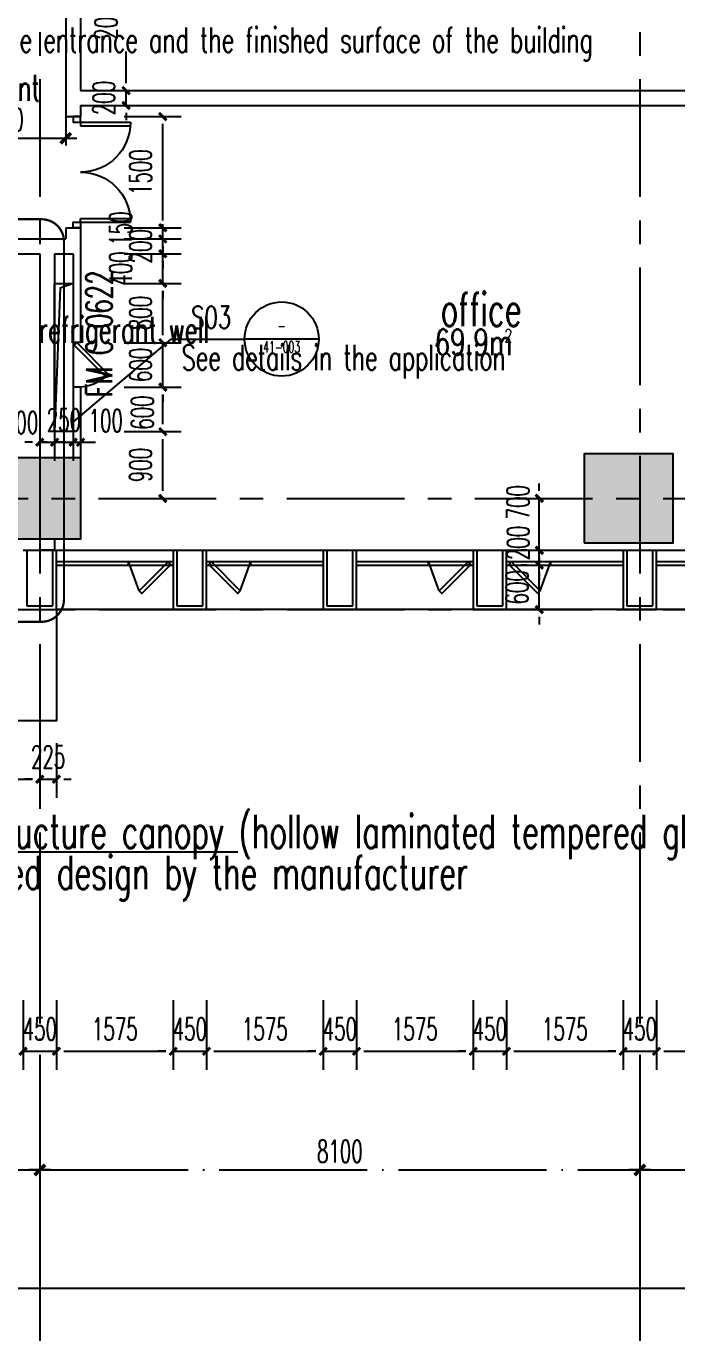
# Model space of a CAD drawing. Extents: x 824790 to 994147, y 4290613 to 4374713.
# Drawn here: x 940525 to 949310, y 4308939 to 4326565 of the extents above; entities that cross this region are included whole.
import ezdxf
from ezdxf.enums import TextEntityAlignment as Align

# ---------------------------------------------------------------- set-up
doc = ezdxf.new("R2010")
doc.units = 0
doc.header["$LTSCALE"] = 1000
doc.header["$MEASUREMENT"] = 0
for name, pattern in [('ACAD_ISO08W100', [36, 24, -3, 6, -3]), ('CENTER', [50.8, 31.75, -6.35, 6.35, -6.35]), ('DOTE', [2.42, 2, -0.2, 0.02, -0.2]), ('HIDDEN', [0.375, 0.25, -0.125])]:
    doc.linetypes.add(name, pattern=pattern)
doc.layers.get('0').update_dxf_attribs({"color": 255, "linetype": 'CONTINUOUS'})
for name, color, linetype in [('A-AREA-TEXT', 6, 'CONTINUOUS'), ('A-AXIS', 3, 'CONTINUOUS'), ('A-DIM', 201, 'CONTINUOUS'), ('A-DOTE', 8, 'ACAD_ISO08W100'), ('A-FACADE', 5, 'CONTINUOUS'), ('A-FIN-GRAN', 34, 'CONTINUOUS'), ('A-NOTE', 150, 'CONTINUOUS'), ('A-TEXT', 7, 'CONTINUOUS'), ('A-TEXT-CN', 31, 'CONTINUOUS'), ('A-WALL', 2, 'CONTINUOUS'), ('A-WINDOW', 4, 'CONTINUOUS'), ('A-WINDOW-TEXT', 93, 'CONTINUOUS'), ('A_DIM_EX1', 171, 'CONTINUOUS'), ('DOTE', 17, 'DOTE'), ('HATCH-F252', 252, 'CONTINUOUS'), ('S-COLUMN', 1, 'CONTINUOUS'), ('WINDOW', 4, 'CONTINUOUS'), ('柱子', 9, 'CONTINUOUS'), ('管井', 6, 'CONTINUOUS')]:
    doc.layers.add(name, color=color, linetype=linetype)
doc.layers.add('A-PUB_TEXT', color=7, linetype='CONTINUOUS', lineweight=5)
doc.styles.add('_HZTXT', font='tjromans.shx', dxfattribs={"width": 0.7, "bigfont": 'tjhztxt.shx'})
doc.styles.add('_TCH_DIM', font='SIMPLEX', dxfattribs={"bigfont": 'GBCBIG'})
doc.styles.add('_TCH_LABEL', font='COMPLEX.shx', dxfattribs={"width": 0.6, "bigfont": 'GBCBIG.shx'})
doc.styles.add('DIM_FONT', font='SIMPLEX.shx', dxfattribs={"width": 0.6, "bigfont": 'GBCBIG.shx'})
doc.styles.add('TONGJI-FONT', font='simplex.shx')
doc.dimstyles.new('DIM100', dxfattribs={"dimscale": 100, "dimtxt": 3, "dimasz": 0.01, "dimexe": 1, "dimexo": 1, "dimgap": 1, "dimtad": 1, "dimdec": 0, "dimtxsty": 'DIM_FONT', "dimblk1": 'h-_DIMX', "dimblk2": 'h-_DIMX', "dimsah": 1, "dimcen": 0.01, "dimclrd": 256, "dimclre": 256, "dimclrt": 7, "dimadec": 3, "dimazin": 3, "dimtfac": 1, "dimtdec": 0, "dimtix": 1, "dimtmove": 2, "dimatfit": 3, "dimldrblk": 'h-_DIMX', "dimtzin": 5, "dimarcsym": 0})
doc.dimstyles.new('DIMN', dxfattribs={"dimtxt": 300, "dimasz": 100, "dimexe": 250, "dimexo": 300, "dimgap": 150, "dimtad": 1, "dimdec": 0, "dimtxsty": 'DIM_FONT', "dimblk": 'h-_ArchTick', "dimcen": 2.5, "dimclrt": 7, "dimazin": 2, "dimtfac": 1, "dimtdec": 0, "dimtix": 1, "dimtmove": 2, "dimatfit": 3, "dimarcsym": 0})

# ---------------------------------------------------------------- blocks, each defined once
blk = doc.blocks.new('h-_DIMX')
blk.add_line((-150, 0), (150, 0))
at = {"const_width": 50}
blk.add_lwpolyline([(-70, -70), (70, 70)], dxfattribs=at)
blk = doc.blocks.new('*D74')
at = {"layer": 'A-AXIS', "lineweight": -2, "transparency": 16777216}
for p, q in [((-2600529, -1783515), (-2600529, -1788988)), ((-2487529, -1783515), (-2487529, -1788988)), ((-2487530, -1788888), (-2600528, -1788888))]:
    blk.add_line(p, q, dxfattribs=at)
at = {"layer": 'A-AXIS', "lineweight": -2, "transparency": 16777216, "rotation": 180}
blk.add_blockref('h-_DIMX', (-2600529, -1788888), dxfattribs=at)
at = {"layer": 'A-AXIS', "lineweight": -2, "transparency": 16777216}
blk.add_blockref('h-_DIMX', (-2487529, -1788888), dxfattribs=at)
at = {"layer": 'A-AXIS', "color": 7, "transparency": 16777216, "insert": (-2544029, -1788638), "char_height": 300, "attachment_point": 5, "style": 'DIM_FONT'}
blk.add_mtext('\\A1;113000', dxfattribs=at)
blk = doc.blocks.new('h-轴号横')
at = {"layer": 'DOTE', "linetype": 'ACAD_ISO08W100'}
for p, q in [((-2499761, -1921498), (-2499761, -1925260)), ((-2491661, -1921498), (-2491661, -1925261))]:
    blk.add_line(p, q, dxfattribs=at)
blk = doc.blocks.new('h-ewryer')
at = {"layer": 'A-WINDOW', "ltscale": 0.5}
blk.add_line((366378, 243878), (366234, 243482), dxfattribs=at)
at = {"layer": 'A-WINDOW'}
for p, q in [((366234, 243532), (366234, 243482)), ((366784, 243532), (366784, 243482))]:
    blk.add_line(p, q, dxfattribs=at)
at = {"layer": 'A-WINDOW', "ltscale": 0.5}
blk.add_lwpolyline([(366378, 243878), (366413, 243914), (366802, 243525), (366767, 243489)], close=True, dxfattribs=at)
blk = doc.blocks.new('h-2层裙房幕墙')
at = {"layer": 'A-FACADE'}
blk.add_line((852011, 4006435), (839536, 4006435), dxfattribs=at)
at = {"layer": 'A-FIN-GRAN'}
for p, q in [((839136, 4007235), (839136, 4006485)), ((839486, 4006485), (839486, 4007235)), ((839536, 4006435), (839536, 4007235)), ((841111, 4007235), (841111, 4006435)), ((841161, 4007235), (841161, 4006485)), ((841511, 4006485), (841511, 4007235)), ((841561, 4006435), (841561, 4007235)), ((843136, 4007235), (843136, 4006435)), ((843186, 4007235), (843186, 4006485)), ((843536, 4006485), (843536, 4007235)), ((843586, 4006435), (843586, 4007235)), ((845161, 4007235), (845161, 4006435)), ((845211, 4007235), (845211, 4006485)), ((845561, 4006485), (845561, 4007235)), ((845611, 4006435), (845611, 4007235)), ((847186, 4007235), (847186, 4006435)), ((847236, 4007235), (847236, 4006485)), ((847586, 4006485), (847586, 4007235)), ((847636, 4006435), (847636, 4007235)), ((839086, 4006435), (839536, 4006435)), ((839136, 4006485), (839486, 4006485)), ((841111, 4006435), (841561, 4006435)), ((841161, 4006485), (841511, 4006485)), ((843136, 4006435), (843586, 4006435)), ((843186, 4006485), (843536, 4006485)), ((845161, 4006435), (845611, 4006435)), ((845211, 4006485), (845561, 4006485)), ((847186, 4006435), (847636, 4006435)), ((847236, 4006485), (847586, 4006485))]:
    blk.add_line(p, q, dxfattribs=at)
at = {"layer": 'WINDOW'}
for p, q in [((839086, 4007235), (851511, 4007235)), ((839536, 4007085), (841111, 4007085)), ((841561, 4007085), (843136, 4007085)), ((843586, 4007085), (845161, 4007085)), ((845611, 4007085), (847186, 4007085)), ((847636, 4007085), (849211, 4007085)), ((839536, 4007035), (841111, 4007035)), ((841561, 4007035), (843136, 4007035)), ((843586, 4007035), (845161, 4007035)), ((845611, 4007035), (847186, 4007035)), ((847636, 4007035), (849211, 4007035))]:
    blk.add_line(p, q, dxfattribs=at)
at = {"layer": 'A-WINDOW', "xscale": -1, "rotation": 180}
for p in [(474276, 4250567), (478326, 4250567)]:
    blk.add_blockref('h-ewryer', p, dxfattribs=at)
at = {"layer": 'A-WINDOW', "rotation": 180}
for p in [(1208395, 4250567), (1212445, 4250567)]:
    blk.add_blockref('h-ewryer', p, dxfattribs=at)
blk = doc.blocks.new('h-D15')
for p, q in [((75, 0), (75, 675)), ((125, 0), (125, 673.145601)), ((1375, 0), (1375, 673.145601)), ((1425, 0), (1425, 675)), ((75, 0), (125, 0)), ((1425, 0), (1375, 0))]:
    blk.add_line(p, q)
for points in [[(75, 0), (0, 0), (0, -100), (75, -100)], [(1425, 0), (1500, 0), (1500, -100), (1425, -100)]]:
    blk.add_lwpolyline(points, close=True)
for centre, start, end in [((75, 0), 0, 90), ((1425, 0), 90, 180)]:
    blk.add_arc(centre, 675, start, end)
blk = doc.blocks.new('h-D06')
at = {"linetype": 'ByBlock'}
for p, q in [((0, 0), (424, 424)), ((35, -35), (458, 387)), ((0, 0), (35, -35))]:
    blk.add_line(p, q, dxfattribs=at)
blk.add_arc((0, 0), 600, 0, 45, dxfattribs=at)
blk = doc.blocks.new('h-A$C53241640')
at = {"layer": 'A-TEXT', "style": 'TONGJI-FONT', "width": 0.65}
blk.add_text('The distance between the entrance and the finished surface of the building', height=337.59, dxfattribs=at).set_placement((-2772, -13436))
blk = doc.blocks.new('h-rgts')
at = {"layer": 'HATCH-F252'}
blk.add_hatch(color=256, dxfattribs=at).paths.add_polyline_path([(-600, 600), (600, 600), (600, -600), (-600, -600)])
at = {"layer": 'S-COLUMN', "color": 1}
blk.add_lwpolyline([(-600, 600), (600, 600), (600, -600), (-600, -600)], close=True, dxfattribs=at)
blk = doc.blocks.new('h-1100柱')
at = {"layer": 'HATCH-F252'}
blk.add_hatch(color=256, dxfattribs=at).paths.add_polyline_path([(917265, 4495302), (918365, 4495302), (918365, 4494202), (917265, 4494202)])
at = {"layer": 'S-COLUMN'}
blk.add_lwpolyline([(917265, 4495302), (918365, 4495302), (918365, 4494202), (917265, 4494202)], close=True, dxfattribs=at)
blk = doc.blocks.new('h-二层柱网')
at = {"layer": 'A-WALL'}
blk.add_blockref('h-1100柱', (222895, -174557), dxfattribs=at)
at = {"layer": '柱子', "color": 1, "xscale": -1, "rotation": 180}
blk.add_blockref('h-rgts', (1148660, 4320195), dxfattribs=at)
blk = doc.blocks.new('h-_ArchTick')
at = {"color": 0, "linetype": 'ByBlock', "const_width": 0.4}
blk.add_lwpolyline([(-0.5, -0.5), (0.5, 0.5)], dxfattribs=at)
blk = doc.blocks.new('*D166')
at = {"layer": 'A-DIM', "color": 0, "lineweight": -2, "transparency": 16777216}
for p, q in [((947453, 4320295), (947453, 4320395)), ((947283, 4320195), (947203, 4320195)), ((947453, 4319495), (947453, 4320195)), ((947283, 4319495), (947203, 4319495)), ((947453, 4319395), (947453, 4319295))]:
    blk.add_line(p, q, dxfattribs=at)
at = {"layer": 'A-DIM', "color": 0, "lineweight": -2, "transparency": 16777216, "xscale": 100, "yscale": 100, "zscale": 100}
for p, rotation in [((947453, 4320195), 270), ((947453, 4319495), 90)]:
    blk.add_blockref('h-_ArchTick', p, dxfattribs=dict(at, rotation=rotation))
at = {"layer": 'A-DIM', "color": 7, "transparency": 16777216, "insert": (947164, 4320143), "char_height": 300, "attachment_point": 5, "rotation": 90, "style": 'DIM_FONT'}
blk.add_mtext('\\A1;700', dxfattribs=at)
blk = doc.blocks.new('*D167')
at = {"layer": 'A-DIM', "color": 0, "lineweight": -2, "transparency": 16777216}
for p, q in [((947453, 4319595), (947453, 4319695)), ((947283, 4319495), (947203, 4319495)), ((947453, 4319295), (947453, 4319495)), ((947283, 4319295), (947203, 4319295)), ((947453, 4319195), (947453, 4319095))]:
    blk.add_line(p, q, dxfattribs=at)
at = {"layer": 'A-DIM', "color": 0, "lineweight": -2, "transparency": 16777216, "xscale": 100, "yscale": 100, "zscale": 100}
for p, rotation in [((947453, 4319495), 270), ((947453, 4319295), 90)]:
    blk.add_blockref('h-_ArchTick', p, dxfattribs=dict(at, rotation=rotation))
at = {"layer": 'A-DIM', "color": 7, "transparency": 16777216, "insert": (947167, 4319593), "char_height": 300, "attachment_point": 5, "rotation": 90, "style": 'DIM_FONT'}
blk.add_mtext('\\A1;200', dxfattribs=at)
blk = doc.blocks.new('*D168')
at = {"layer": 'A-DIM', "color": 0, "lineweight": -2, "transparency": 16777216}
for p, q in [((947453, 4319395), (947453, 4319495)), ((947283, 4319295), (947203, 4319295)), ((947453, 4318695), (947453, 4319295)), ((947283, 4318695), (947203, 4318695)), ((947453, 4318595), (947453, 4318495))]:
    blk.add_line(p, q, dxfattribs=at)
at = {"layer": 'A-DIM', "color": 0, "lineweight": -2, "transparency": 16777216, "xscale": 100, "yscale": 100, "zscale": 100}
for p, rotation in [((947453, 4319295), 270), ((947453, 4318695), 90)]:
    blk.add_blockref('h-_ArchTick', p, dxfattribs=dict(at, rotation=rotation))
at = {"layer": 'A-DIM', "color": 7, "transparency": 16777216, "insert": (947153, 4318995), "char_height": 300, "attachment_point": 5, "rotation": 90, "style": 'DIM_FONT'}
blk.add_mtext('\\A1;600', dxfattribs=at)
blk = doc.blocks.new('*D212')
at = {"layer": 'A-DIM', "color": 0, "lineweight": -2, "transparency": 16777216}
for p, q in [((936435, 4316895), (936435, 4316156)), ((940710, 4316895), (940710, 4316156)), ((936535, 4316406), (940610, 4316406))]:
    blk.add_line(p, q, dxfattribs=at)
at = {"layer": 'A-DIM', "color": 0, "lineweight": -2, "transparency": 16777216, "xscale": 100, "yscale": 100, "zscale": 100, "rotation": 180}
blk.add_blockref('h-_ArchTick', (936435, 4316406), dxfattribs=at)
at = {"layer": 'A-DIM', "color": 0, "lineweight": -2, "transparency": 16777216, "xscale": 100, "yscale": 100, "zscale": 100}
blk.add_blockref('h-_ArchTick', (940710, 4316406), dxfattribs=at)
at = {"layer": 'A-DIM', "color": 7, "transparency": 16777216, "insert": (938572, 4316706), "char_height": 300, "attachment_point": 5, "style": 'DIM_FONT'}
blk.add_mtext('\\A1;4275', dxfattribs=at)
blk = doc.blocks.new('*D213')
at = {"layer": 'A-DIM', "color": 0, "lineweight": -2, "transparency": 16777216}
for p, q in [((940710, 4316895), (940710, 4316156)), ((940935, 4316895), (940935, 4316156)), ((940610, 4316406), (940510, 4316406)), ((940710, 4316406), (940935, 4316406)), ((941035, 4316406), (941135, 4316406))]:
    blk.add_line(p, q, dxfattribs=at)
at = {"layer": 'A-DIM', "color": 0, "lineweight": -2, "transparency": 16777216, "xscale": 100, "yscale": 100, "zscale": 100}
blk.add_blockref('h-_ArchTick', (940710, 4316406), dxfattribs=at)
at = {"layer": 'A-DIM', "color": 0, "lineweight": -2, "transparency": 16777216, "xscale": 100, "yscale": 100, "zscale": 100, "rotation": 180}
blk.add_blockref('h-_ArchTick', (940935, 4316406), dxfattribs=at)
at = {"layer": 'A-DIM', "color": 7, "transparency": 16777216, "insert": (940822, 4316706), "char_height": 300, "attachment_point": 5, "style": 'DIM_FONT'}
blk.add_mtext('\\A1;225', dxfattribs=at)
blk = doc.blocks.new('*D442')
at = {"layer": 'A-DIM', "color": 0, "lineweight": -2, "transparency": 16777216}
for p, q in [((949035, 4313426), (949035, 4312487)), ((950610, 4313426), (950610, 4312487)), ((949135, 4312737), (950510, 4312737))]:
    blk.add_line(p, q, dxfattribs=at)
at = {"layer": 'A-DIM', "color": 0, "lineweight": -2, "transparency": 16777216, "xscale": 100, "yscale": 100, "zscale": 100, "rotation": 180}
blk.add_blockref('h-_ArchTick', (949035, 4312737), dxfattribs=at)
at = {"layer": 'A-DIM', "color": 0, "lineweight": -2, "transparency": 16777216, "xscale": 100, "yscale": 100, "zscale": 100}
blk.add_blockref('h-_ArchTick', (950610, 4312737), dxfattribs=at)
at = {"layer": 'A-DIM', "color": 7, "transparency": 16777216, "insert": (949822, 4313037), "char_height": 300, "attachment_point": 5, "style": 'DIM_FONT'}
blk.add_mtext('\\A1;1575', dxfattribs=at)
blk = doc.blocks.new('*D443')
at = {"layer": 'A-DIM', "color": 0, "lineweight": -2, "transparency": 16777216}
for p, q in [((948585, 4313426), (948585, 4312487)), ((949035, 4313426), (949035, 4312487)), ((948485, 4312737), (948385, 4312737)), ((948585, 4312737), (949035, 4312737)), ((949135, 4312737), (949235, 4312737))]:
    blk.add_line(p, q, dxfattribs=at)
at = {"layer": 'A-DIM', "color": 0, "lineweight": -2, "transparency": 16777216, "xscale": 100, "yscale": 100, "zscale": 100}
blk.add_blockref('h-_ArchTick', (948585, 4312737), dxfattribs=at)
at = {"layer": 'A-DIM', "color": 0, "lineweight": -2, "transparency": 16777216, "xscale": 100, "yscale": 100, "zscale": 100, "rotation": 180}
blk.add_blockref('h-_ArchTick', (949035, 4312737), dxfattribs=at)
at = {"layer": 'A-DIM', "color": 7, "transparency": 16777216, "insert": (948810, 4313037), "char_height": 300, "attachment_point": 5, "style": 'DIM_FONT'}
blk.add_mtext('\\A1;450', dxfattribs=at)
blk = doc.blocks.new('*D444')
at = {"layer": 'A-DIM', "color": 0, "lineweight": -2, "transparency": 16777216}
for p, q in [((947010, 4313426), (947010, 4312487)), ((948585, 4313426), (948585, 4312487)), ((947110, 4312737), (948485, 4312737))]:
    blk.add_line(p, q, dxfattribs=at)
at = {"layer": 'A-DIM', "color": 0, "lineweight": -2, "transparency": 16777216, "xscale": 100, "yscale": 100, "zscale": 100, "rotation": 180}
blk.add_blockref('h-_ArchTick', (947010, 4312737), dxfattribs=at)
at = {"layer": 'A-DIM', "color": 0, "lineweight": -2, "transparency": 16777216, "xscale": 100, "yscale": 100, "zscale": 100}
blk.add_blockref('h-_ArchTick', (948585, 4312737), dxfattribs=at)
at = {"layer": 'A-DIM', "color": 7, "transparency": 16777216, "insert": (947797, 4313037), "char_height": 300, "attachment_point": 5, "style": 'DIM_FONT'}
blk.add_mtext('\\A1;1575', dxfattribs=at)
blk = doc.blocks.new('*D445')
at = {"layer": 'A-DIM', "color": 0, "lineweight": -2, "transparency": 16777216}
for p, q in [((946560, 4313426), (946560, 4312487)), ((947010, 4313426), (947010, 4312487)), ((946460, 4312737), (946360, 4312737)), ((946560, 4312737), (947010, 4312737)), ((947110, 4312737), (947210, 4312737))]:
    blk.add_line(p, q, dxfattribs=at)
at = {"layer": 'A-DIM', "color": 0, "lineweight": -2, "transparency": 16777216, "xscale": 100, "yscale": 100, "zscale": 100}
blk.add_blockref('h-_ArchTick', (946560, 4312737), dxfattribs=at)
at = {"layer": 'A-DIM', "color": 0, "lineweight": -2, "transparency": 16777216, "xscale": 100, "yscale": 100, "zscale": 100, "rotation": 180}
blk.add_blockref('h-_ArchTick', (947010, 4312737), dxfattribs=at)
at = {"layer": 'A-DIM', "color": 7, "transparency": 16777216, "insert": (946785, 4313037), "char_height": 300, "attachment_point": 5, "style": 'DIM_FONT'}
blk.add_mtext('\\A1;450', dxfattribs=at)
blk = doc.blocks.new('*D446')
at = {"layer": 'A-DIM', "color": 0, "lineweight": -2, "transparency": 16777216}
for p, q in [((944985, 4313426), (944985, 4312487)), ((946560, 4313426), (946560, 4312487)), ((945085, 4312737), (946460, 4312737))]:
    blk.add_line(p, q, dxfattribs=at)
at = {"layer": 'A-DIM', "color": 0, "lineweight": -2, "transparency": 16777216, "xscale": 100, "yscale": 100, "zscale": 100, "rotation": 180}
blk.add_blockref('h-_ArchTick', (944985, 4312737), dxfattribs=at)
at = {"layer": 'A-DIM', "color": 0, "lineweight": -2, "transparency": 16777216, "xscale": 100, "yscale": 100, "zscale": 100}
blk.add_blockref('h-_ArchTick', (946560, 4312737), dxfattribs=at)
at = {"layer": 'A-DIM', "color": 7, "transparency": 16777216, "insert": (945772, 4313037), "char_height": 300, "attachment_point": 5, "style": 'DIM_FONT'}
blk.add_mtext('\\A1;1575', dxfattribs=at)
blk = doc.blocks.new('*D447')
at = {"layer": 'A-DIM', "color": 0, "lineweight": -2, "transparency": 16777216}
for p, q in [((944535, 4313426), (944535, 4312487)), ((944985, 4313426), (944985, 4312487)), ((944435, 4312737), (944335, 4312737)), ((944535, 4312737), (944985, 4312737)), ((945085, 4312737), (945185, 4312737))]:
    blk.add_line(p, q, dxfattribs=at)
at = {"layer": 'A-DIM', "color": 0, "lineweight": -2, "transparency": 16777216, "xscale": 100, "yscale": 100, "zscale": 100}
blk.add_blockref('h-_ArchTick', (944535, 4312737), dxfattribs=at)
at = {"layer": 'A-DIM', "color": 0, "lineweight": -2, "transparency": 16777216, "xscale": 100, "yscale": 100, "zscale": 100, "rotation": 180}
blk.add_blockref('h-_ArchTick', (944985, 4312737), dxfattribs=at)
at = {"layer": 'A-DIM', "color": 7, "transparency": 16777216, "insert": (944760, 4313037), "char_height": 300, "attachment_point": 5, "style": 'DIM_FONT'}
blk.add_mtext('\\A1;450', dxfattribs=at)
blk = doc.blocks.new('*D448')
at = {"layer": 'A-DIM', "color": 0, "lineweight": -2, "transparency": 16777216}
for p, q in [((942960, 4313426), (942960, 4312487)), ((944535, 4313426), (944535, 4312487)), ((943060, 4312737), (944435, 4312737))]:
    blk.add_line(p, q, dxfattribs=at)
at = {"layer": 'A-DIM', "color": 0, "lineweight": -2, "transparency": 16777216, "xscale": 100, "yscale": 100, "zscale": 100, "rotation": 180}
blk.add_blockref('h-_ArchTick', (942960, 4312737), dxfattribs=at)
at = {"layer": 'A-DIM', "color": 0, "lineweight": -2, "transparency": 16777216, "xscale": 100, "yscale": 100, "zscale": 100}
blk.add_blockref('h-_ArchTick', (944535, 4312737), dxfattribs=at)
at = {"layer": 'A-DIM', "color": 7, "transparency": 16777216, "insert": (943747, 4313037), "char_height": 300, "attachment_point": 5, "style": 'DIM_FONT'}
blk.add_mtext('\\A1;1575', dxfattribs=at)
blk = doc.blocks.new('*D449')
at = {"layer": 'A-DIM', "color": 0, "lineweight": -2, "transparency": 16777216}
for p, q in [((942510, 4313426), (942510, 4312487)), ((942960, 4313426), (942960, 4312487)), ((942410, 4312737), (942310, 4312737)), ((942510, 4312737), (942960, 4312737)), ((943060, 4312737), (943160, 4312737))]:
    blk.add_line(p, q, dxfattribs=at)
at = {"layer": 'A-DIM', "color": 0, "lineweight": -2, "transparency": 16777216, "xscale": 100, "yscale": 100, "zscale": 100}
blk.add_blockref('h-_ArchTick', (942510, 4312737), dxfattribs=at)
at = {"layer": 'A-DIM', "color": 0, "lineweight": -2, "transparency": 16777216, "xscale": 100, "yscale": 100, "zscale": 100, "rotation": 180}
blk.add_blockref('h-_ArchTick', (942960, 4312737), dxfattribs=at)
at = {"layer": 'A-DIM', "color": 7, "transparency": 16777216, "insert": (942735, 4313037), "char_height": 300, "attachment_point": 5, "style": 'DIM_FONT'}
blk.add_mtext('\\A1;450', dxfattribs=at)
blk = doc.blocks.new('*D450')
at = {"layer": 'A-DIM', "color": 0, "lineweight": -2, "transparency": 16777216}
for p, q in [((940935, 4313426), (940935, 4312487)), ((942510, 4313426), (942510, 4312487)), ((941035, 4312737), (942410, 4312737))]:
    blk.add_line(p, q, dxfattribs=at)
at = {"layer": 'A-DIM', "color": 0, "lineweight": -2, "transparency": 16777216, "xscale": 100, "yscale": 100, "zscale": 100, "rotation": 180}
blk.add_blockref('h-_ArchTick', (940935, 4312737), dxfattribs=at)
at = {"layer": 'A-DIM', "color": 0, "lineweight": -2, "transparency": 16777216, "xscale": 100, "yscale": 100, "zscale": 100}
blk.add_blockref('h-_ArchTick', (942510, 4312737), dxfattribs=at)
at = {"layer": 'A-DIM', "color": 7, "transparency": 16777216, "insert": (941722, 4313037), "char_height": 300, "attachment_point": 5, "style": 'DIM_FONT'}
blk.add_mtext('\\A1;1575', dxfattribs=at)
blk = doc.blocks.new('*D451')
at = {"layer": 'A-DIM', "color": 0, "lineweight": -2, "transparency": 16777216}
for p, q in [((940485, 4313426), (940485, 4312487)), ((940935, 4313426), (940935, 4312487)), ((940385, 4312737), (940285, 4312737)), ((940485, 4312737), (940935, 4312737)), ((941035, 4312737), (941135, 4312737))]:
    blk.add_line(p, q, dxfattribs=at)
at = {"layer": 'A-DIM', "color": 0, "lineweight": -2, "transparency": 16777216, "xscale": 100, "yscale": 100, "zscale": 100}
blk.add_blockref('h-_ArchTick', (940485, 4312737), dxfattribs=at)
at = {"layer": 'A-DIM', "color": 0, "lineweight": -2, "transparency": 16777216, "xscale": 100, "yscale": 100, "zscale": 100, "rotation": 180}
blk.add_blockref('h-_ArchTick', (940935, 4312737), dxfattribs=at)
at = {"layer": 'A-DIM', "color": 7, "transparency": 16777216, "insert": (940710, 4313037), "char_height": 300, "attachment_point": 5, "style": 'DIM_FONT'}
blk.add_mtext('\\A1;450', dxfattribs=at)
blk = doc.blocks.new('*D452')
at = {"layer": 'A-DIM', "color": 0, "lineweight": -2, "transparency": 16777216}
for p, q in [((938910, 4313426), (938910, 4312487)), ((940485, 4313426), (940485, 4312487)), ((939010, 4312737), (940385, 4312737))]:
    blk.add_line(p, q, dxfattribs=at)
at = {"layer": 'A-DIM', "color": 0, "lineweight": -2, "transparency": 16777216, "xscale": 100, "yscale": 100, "zscale": 100, "rotation": 180}
blk.add_blockref('h-_ArchTick', (938910, 4312737), dxfattribs=at)
at = {"layer": 'A-DIM', "color": 0, "lineweight": -2, "transparency": 16777216, "xscale": 100, "yscale": 100, "zscale": 100}
blk.add_blockref('h-_ArchTick', (940485, 4312737), dxfattribs=at)
at = {"layer": 'A-DIM', "color": 7, "transparency": 16777216, "insert": (939697, 4313037), "char_height": 300, "attachment_point": 5, "style": 'DIM_FONT'}
blk.add_mtext('\\A1;1575', dxfattribs=at)
blk = doc.blocks.new('*D551')
at = {"layer": 'A-DIM', "color": 0, "lineweight": -2, "transparency": 16777216}
for p, q in [((941875, 4325795), (941875, 4325895)), ((941360, 4325695), (942125, 4325695)), ((941875, 4325495), (941875, 4325695)), ((941360, 4325495), (942125, 4325495)), ((941875, 4325395), (941875, 4325295))]:
    blk.add_line(p, q, dxfattribs=at)
at = {"layer": 'A-DIM', "color": 0, "lineweight": -2, "transparency": 16777216, "xscale": 100, "yscale": 100, "zscale": 100}
for p, rotation in [((941875, 4325695), 270), ((941875, 4325495), 90)]:
    blk.add_blockref('h-_ArchTick', p, dxfattribs=dict(at, rotation=rotation))
at = {"layer": 'A-DIM', "color": 7, "transparency": 16777216, "insert": (941575, 4325595), "char_height": 300, "attachment_point": 5, "rotation": 90, "style": 'DIM_FONT'}
blk.add_mtext('\\A1;200', dxfattribs=at)
blk = doc.blocks.new('*D552')
at = {"layer": 'A-DIM', "color": 0, "lineweight": -2, "transparency": 16777216}
for p, q in [((941360, 4327745), (942125, 4327745)), ((941875, 4327645), (941875, 4327158)), ((941875, 4325795), (941875, 4326223)), ((941360, 4325695), (942125, 4325695))]:
    blk.add_line(p, q, dxfattribs=at)
at = {"layer": 'A-DIM', "color": 0, "lineweight": -2, "transparency": 16777216, "xscale": 100, "yscale": 100, "zscale": 100}
for p, rotation in [((941875, 4327745), 90), ((941875, 4325695), 270)]:
    blk.add_blockref('h-_ArchTick', p, dxfattribs=dict(at, rotation=rotation))
at = {"layer": 'A-DIM', "color": 7, "transparency": 16777216, "insert": (941604, 4326691), "char_height": 300, "attachment_point": 5, "rotation": 90, "style": 'DIM_FONT'}
blk.add_mtext('\\A1;2050', dxfattribs=at)
blk = doc.blocks.new('*D557')
at = {"layer": 'A-DIM', "color": 0, "lineweight": -2, "transparency": 16777216}
for p, q in [((941060, 4320952), (940960, 4320952)), ((941160, 4320952), (941260, 4320952)), ((941160, 4320919), (941160, 4320702)), ((941260, 4320919), (941260, 4320702)), ((941360, 4320952), (941460, 4320952))]:
    blk.add_line(p, q, dxfattribs=at)
at = {"layer": 'A-DIM', "color": 0, "lineweight": -2, "transparency": 16777216, "xscale": 100, "yscale": 100, "zscale": 100}
blk.add_blockref('h-_ArchTick', (941160, 4320952), dxfattribs=at)
at = {"layer": 'A-DIM', "color": 0, "lineweight": -2, "transparency": 16777216, "xscale": 100, "yscale": 100, "zscale": 100, "rotation": 180}
blk.add_blockref('h-_ArchTick', (941260, 4320952), dxfattribs=at)
at = {"layer": 'A-DIM', "color": 7, "transparency": 16777216, "insert": (941600, 4321243), "char_height": 300, "attachment_point": 5, "style": 'DIM_FONT'}
blk.add_mtext('\\A1;100', dxfattribs=at)
blk = doc.blocks.new('*D558')
at = {"layer": 'A-DIM', "color": 0, "lineweight": -2, "transparency": 16777216}
for p, q in [((940810, 4320952), (940710, 4320952)), ((940910, 4320952), (941160, 4320952)), ((940910, 4320919), (940910, 4320702)), ((941160, 4320919), (941160, 4320702)), ((941260, 4320952), (941360, 4320952))]:
    blk.add_line(p, q, dxfattribs=at)
at = {"layer": 'A-DIM', "color": 0, "lineweight": -2, "transparency": 16777216, "xscale": 100, "yscale": 100, "zscale": 100}
blk.add_blockref('h-_ArchTick', (940910, 4320952), dxfattribs=at)
at = {"layer": 'A-DIM', "color": 0, "lineweight": -2, "transparency": 16777216, "xscale": 100, "yscale": 100, "zscale": 100, "rotation": 180}
blk.add_blockref('h-_ArchTick', (941160, 4320952), dxfattribs=at)
at = {"layer": 'A-DIM', "color": 7, "transparency": 16777216, "insert": (941035, 4321252), "char_height": 300, "attachment_point": 5, "style": 'DIM_FONT'}
blk.add_mtext('\\A1;250', dxfattribs=at)
blk = doc.blocks.new('*D559')
at = {"layer": 'A-DIM', "color": 0, "lineweight": -2, "transparency": 16777216}
for p, q in [((940610, 4320952), (940510, 4320952)), ((940710, 4320952), (940910, 4320952)), ((940710, 4320919), (940710, 4320702)), ((940910, 4320919), (940910, 4320702)), ((941010, 4320952), (941110, 4320952))]:
    blk.add_line(p, q, dxfattribs=at)
at = {"layer": 'A-DIM', "color": 0, "lineweight": -2, "transparency": 16777216, "xscale": 100, "yscale": 100, "zscale": 100}
blk.add_blockref('h-_ArchTick', (940710, 4320952), dxfattribs=at)
at = {"layer": 'A-DIM', "color": 0, "lineweight": -2, "transparency": 16777216, "xscale": 100, "yscale": 100, "zscale": 100, "rotation": 180}
blk.add_blockref('h-_ArchTick', (940910, 4320952), dxfattribs=at)
at = {"layer": 'A-DIM', "color": 7, "transparency": 16777216, "insert": (940459, 4321217), "char_height": 300, "attachment_point": 5, "style": 'DIM_FONT'}
blk.add_mtext('\\A1;200', dxfattribs=at)
blk = doc.blocks.new('*D560')
at = {"layer": 'A-DIM', "color": 0, "lineweight": -2, "transparency": 16777216}
for p, q in [((941850, 4325345), (942620, 4325345)), ((942370, 4323945), (942370, 4325245)), ((941850, 4323845), (942620, 4323845))]:
    blk.add_line(p, q, dxfattribs=at)
at = {"layer": 'A-DIM', "color": 0, "lineweight": -2, "transparency": 16777216, "xscale": 100, "yscale": 100, "zscale": 100}
for p, rotation in [((942370, 4325345), 90), ((942370, 4323845), 270)]:
    blk.add_blockref('h-_ArchTick', p, dxfattribs=dict(at, rotation=rotation))
at = {"layer": 'A-DIM', "color": 7, "transparency": 16777216, "insert": (942070, 4324595), "char_height": 300, "attachment_point": 5, "rotation": 90, "style": 'DIM_FONT'}
blk.add_mtext('\\A1;1500', dxfattribs=at)
blk = doc.blocks.new('*D561')
at = {"layer": 'A-DIM', "color": 0, "lineweight": -2, "transparency": 16777216}
for p, q in [((942370, 4323945), (942370, 4324045)), ((941850, 4323845), (942620, 4323845)), ((942370, 4323695), (942370, 4323845)), ((941850, 4323695), (942620, 4323695)), ((942370, 4323595), (942370, 4323495))]:
    blk.add_line(p, q, dxfattribs=at)
at = {"layer": 'A-DIM', "color": 0, "lineweight": -2, "transparency": 16777216, "xscale": 100, "yscale": 100, "zscale": 100}
for p, rotation in [((942370, 4323845), 270), ((942370, 4323695), 90)]:
    blk.add_blockref('h-_ArchTick', p, dxfattribs=dict(at, rotation=rotation))
at = {"layer": 'A-DIM', "color": 7, "transparency": 16777216, "insert": (941802, 4323834), "char_height": 300, "attachment_point": 5, "rotation": 90, "style": 'DIM_FONT'}
blk.add_mtext('\\A1;150', dxfattribs=at)
blk = doc.blocks.new('*D562')
at = {"layer": 'A-DIM', "color": 0, "lineweight": -2, "transparency": 16777216}
for p, q in [((942370, 4323795), (942370, 4323895)), ((941850, 4323695), (942620, 4323695)), ((942370, 4323495), (942370, 4323695)), ((941850, 4323495), (942620, 4323495)), ((942370, 4323395), (942370, 4323295))]:
    blk.add_line(p, q, dxfattribs=at)
at = {"layer": 'A-DIM', "color": 0, "lineweight": -2, "transparency": 16777216, "xscale": 100, "yscale": 100, "zscale": 100}
for p, rotation in [((942370, 4323695), 270), ((942370, 4323495), 90)]:
    blk.add_blockref('h-_ArchTick', p, dxfattribs=dict(at, rotation=rotation))
at = {"layer": 'A-DIM', "color": 7, "transparency": 16777216, "insert": (942070, 4323595), "char_height": 300, "attachment_point": 5, "rotation": 90, "style": 'DIM_FONT'}
blk.add_mtext('\\A1;200', dxfattribs=at)
blk = doc.blocks.new('*D563')
at = {"layer": 'A-DIM', "color": 0, "lineweight": -2, "transparency": 16777216}
for p, q in [((942370, 4323595), (942370, 4323695)), ((941850, 4323495), (942620, 4323495)), ((942370, 4323095), (942370, 4323495)), ((941850, 4323095), (942620, 4323095)), ((942370, 4322995), (942370, 4322895))]:
    blk.add_line(p, q, dxfattribs=at)
at = {"layer": 'A-DIM', "color": 0, "lineweight": -2, "transparency": 16777216, "xscale": 100, "yscale": 100, "zscale": 100}
for p, rotation in [((942370, 4323495), 270), ((942370, 4323095), 90)]:
    blk.add_blockref('h-_ArchTick', p, dxfattribs=dict(at, rotation=rotation))
at = {"layer": 'A-DIM', "color": 7, "transparency": 16777216, "insert": (941802, 4323295), "char_height": 300, "attachment_point": 5, "rotation": 90, "style": 'DIM_FONT'}
blk.add_mtext('\\A1;400', dxfattribs=at)
blk = doc.blocks.new('*D564')
at = {"layer": 'A-DIM', "color": 0, "lineweight": -2, "transparency": 16777216}
for p, q in [((941850, 4323095), (942620, 4323095)), ((942370, 4322395), (942370, 4322995)), ((941850, 4322295), (942620, 4322295))]:
    blk.add_line(p, q, dxfattribs=at)
at = {"layer": 'A-DIM', "color": 0, "lineweight": -2, "transparency": 16777216, "xscale": 100, "yscale": 100, "zscale": 100}
for p, rotation in [((942370, 4323095), 90), ((942370, 4322295), 270)]:
    blk.add_blockref('h-_ArchTick', p, dxfattribs=dict(at, rotation=rotation))
at = {"layer": 'A-DIM', "color": 7, "transparency": 16777216, "insert": (942070, 4322695), "char_height": 300, "attachment_point": 5, "rotation": 90, "style": 'DIM_FONT'}
blk.add_mtext('\\A1;800', dxfattribs=at)
blk = doc.blocks.new('*D565')
at = {"layer": 'A-DIM', "color": 0, "lineweight": -2, "transparency": 16777216}
for p, q in [((942370, 4322395), (942370, 4322495)), ((941850, 4322295), (942620, 4322295)), ((942370, 4321695), (942370, 4322295)), ((941850, 4321695), (942620, 4321695)), ((942370, 4321595), (942370, 4321495))]:
    blk.add_line(p, q, dxfattribs=at)
at = {"layer": 'A-DIM', "color": 0, "lineweight": -2, "transparency": 16777216, "xscale": 100, "yscale": 100, "zscale": 100}
for p, rotation in [((942370, 4322295), 270), ((942370, 4321695), 90)]:
    blk.add_blockref('h-_ArchTick', p, dxfattribs=dict(at, rotation=rotation))
at = {"layer": 'A-DIM', "color": 7, "transparency": 16777216, "insert": (942070, 4321995), "char_height": 300, "attachment_point": 5, "rotation": 90, "style": 'DIM_FONT'}
blk.add_mtext('\\A1;600', dxfattribs=at)
blk = doc.blocks.new('*D566')
at = {"layer": 'A-DIM', "color": 0, "lineweight": -2, "transparency": 16777216}
for p, q in [((941850, 4321695), (942620, 4321695)), ((942370, 4321195), (942370, 4321595)), ((941850, 4321095), (942620, 4321095))]:
    blk.add_line(p, q, dxfattribs=at)
at = {"layer": 'A-DIM', "color": 0, "lineweight": -2, "transparency": 16777216, "xscale": 100, "yscale": 100, "zscale": 100}
for p, rotation in [((942370, 4321695), 90), ((942370, 4321095), 270)]:
    blk.add_blockref('h-_ArchTick', p, dxfattribs=dict(at, rotation=rotation))
at = {"layer": 'A-DIM', "color": 7, "transparency": 16777216, "insert": (942095, 4321352), "char_height": 300, "attachment_point": 5, "rotation": 90, "style": 'DIM_FONT'}
blk.add_mtext('\\A1;600', dxfattribs=at)
blk = doc.blocks.new('*D567')
at = {"layer": 'A-DIM', "color": 0, "lineweight": -2, "transparency": 16777216}
for p, q in [((941850, 4321095), (942620, 4321095)), ((942370, 4320295), (942370, 4320995)), ((941850, 4320195), (942620, 4320195))]:
    blk.add_line(p, q, dxfattribs=at)
at = {"layer": 'A-DIM', "color": 0, "lineweight": -2, "transparency": 16777216, "xscale": 100, "yscale": 100, "zscale": 100}
for p, rotation in [((942370, 4321095), 90), ((942370, 4320195), 270)]:
    blk.add_blockref('h-_ArchTick', p, dxfattribs=dict(at, rotation=rotation))
at = {"layer": 'A-DIM', "color": 7, "transparency": 16777216, "insert": (942070, 4320645), "char_height": 300, "attachment_point": 5, "rotation": 90, "style": 'DIM_FONT'}
blk.add_mtext('\\A1;900', dxfattribs=at)
blk = doc.blocks.new('h-wrt')
at = {"layer": 'A-DOTE', "linetype": 'CENTER', "ltscale": 0.05}
for p, q in [((-2499928.9, -1744636.2), (-2499928.9, -1784214.6)), ((-2491828.9, -1744636.2), (-2491828.9, -1784214.6)), ((-2539774.6, -1778229), (-2483728.3, -1778229)), ((-2539774.6, -1779729), (-2483728.3, -1779729))]:
    blk.add_line(p, q, dxfattribs=at)
at = {"layer": 'A_DIM_EX1'}
blk.add_blockref('h-轴号横', (-168.1, 134757.2), dxfattribs=at)
at = {"layer": 'A-AXIS'}
for base, p1, p2 in [((-2499928.8, -1787287.5), (-2508028.8, -1783214.6), (-2499928.8, -1783214.6)), ((-2491828.8, -1787287.5), (-2499928.8, -1783214.6), (-2491828.8, -1783214.6)), ((-2487528.9, -1787287.5), (-2491828.8, -1783214.6), (-2487528.9, -1783214.6))]:
    blk.add_linear_dim(base=base, p1=p1, p2=p2, dimstyle='DIM100', dxfattribs=at).render()
dim = blk.add_linear_dim(base=(-2600528.9, -1788887.5), p1=(-2487528.9, -1783414.6), p2=(-2600528.9, -1783414.6), dimstyle='DIM100', dxfattribs=at)
dim.commit()
dim.dimension.update_dxf_attribs({"geometry": '*D74', "text_midpoint": (-2544028.9, -1788637.5)})

msp = doc.modelspace()

# ---------------------------------------------------------------- linework, layer by layer
at = {"layer": 'A-NOTE'}
for p, q in [((942480.9, 4322344), (941132.7, 4321206.8)), ((942480.9, 4322344), (943475.2, 4322344)), ((944475.2, 4322344), (943475.2, 4322344))]:
    msp.add_line(p, q, dxfattribs=at)
at = {"layer": 'A-NOTE', "linetype": 'HIDDEN', "const_width": 30, "elevation": 0}
msp.add_lwpolyline([(932129.8, 4323959.6), (940736.1, 4323959.6, -0.4142136), (941036.1, 4323659.6), (941036.1, 4318830.7, -0.4142136), (940736.1, 4318530.7), (932129.8, 4318530.7, -0.4142136), (931829.8, 4318830.7), (931829.8, 4323659.6, -0.4142136)], format="xyb", close=True, dxfattribs=at)
at = {"layer": 'A-NOTE'}
msp.add_lwpolyline([(937138.1, 4317444.1), (938584.6, 4315429.3), (943381.1, 4315429.3)], dxfattribs=at)
msp.add_circle((943975.2, 4322344), 500, dxfattribs=at)
at = {"layer": 'A-WALL'}
for p, q in [((941259.9, 4327945.4), (941259.9, 4325695.4)), ((941059.9, 4327745.4), (941059.9, 4325345.4)), ((941259.9, 4325695.4), (952909.9, 4325695.4)), ((941259.9, 4325495.4), (952909.9, 4325495.4)), ((941259.9, 4325495.4), (941259.9, 4325345.4)), ((941059.9, 4325345.4), (941259.9, 4325345.4)), ((941059.9, 4323845.4), (941259.9, 4323845.4)), ((941059.9, 4323845.4), (941059.9, 4323695.4)), ((941259.9, 4323845.4), (941259.9, 4322295.4)), ((939309.9, 4323695.4), (941059.9, 4323695.4)), ((933159.9, 4323495.4), (940709.9, 4323495.4)), ((940709.9, 4323495.4), (940709.9, 4320745.4)), ((940909.9, 4323495.4), (940909.9, 4320745.4)), ((940909.9, 4323495.4), (941159.9, 4323495.4)), ((941159.9, 4323495.4), (941159.9, 4322295.4)), ((941259.9, 4322295.4), (941159.9, 4322295.4)), ((941259.9, 4321695.4), (941159.9, 4321695.4)), ((941159.9, 4321695.4), (941159.9, 4320745.4)), ((941259.9, 4321695.4), (941259.9, 4320745.4)), ((940709.9, 4319645.4), (940709.9, 4319495.4)), ((940909.9, 4319645.4), (940909.9, 4319495.4)), ((940909.9, 4319495.4), (940709.9, 4319495.4))]:
    msp.add_line(p, q, dxfattribs=at)
at = {"layer": 'A-WINDOW'}
msp.add_lwpolyline([(936434.9, 4318695.4), (940934.9, 4318695.4), (940934.9, 4317195.4), (936434.9, 4317195.4)], close=True, dxfattribs=at)
at = {"layer": '管井'}
msp.add_lwpolyline([(940909.9, 4323095.4), (941159.9, 4323095.4), (941159.9, 4321095.4), (940909.9, 4321095.4)], close=True, dxfattribs=at)
msp.add_lwpolyline([(941159.9, 4323095.4), (940983.3, 4323029), (940909.9, 4321095.4)], dxfattribs=at)

# ---------------------------------------------------------------- block references
at = {"layer": 'A-WINDOW'}
msp.add_blockref('h-2层裙房幕墙', (101399, 312260.4), dxfattribs=at)
at = {"layer": 'A-WINDOW', "xscale": -1, "rotation": 270}
msp.add_blockref('h-D15', (941259.9, 4323845.4), dxfattribs=at)
at = {"layer": 'A-WINDOW', "rotation": 270}
msp.add_blockref('h-D06', (941209.9, 4322295.4), dxfattribs=at)
at = {"layer": 'A-WINDOW-TEXT'}
msp.add_blockref('h-A$C53241640', (939559.9, 4339645.4), dxfattribs=at)
at = {"layer": 'DOTE'}
msp.add_blockref('h-wrt', (3440638.8, 6098424.3), dxfattribs=at)
at = {"layer": 'S-COLUMN'}
msp.add_blockref('h-二层柱网', (-200000, 0), dxfattribs=at)

# ---------------------------------------------------------------- texts
at = {"layer": 'A-AREA-TEXT', "style": '_HZTXT', "width": 0.7}
for s, height, p in [('69.9m', 350, (946039.9, 4322127.1)), ('2', 175, (946982.3, 4322302.1))]:
    msp.add_text(s, height=height, dxfattribs=at).set_placement(p)
at = {"layer": 'A-NOTE'}
for s, height, style, width, p in [('S03', 297.5, '_TCH_DIM', 0.705882, (942754.2, 4322488.3)), ('See details in the application', 337.589, 'TONGJI-FONT', 0.65, (942627.1, 4321926.2)), ('Steel structure canopy (hollow laminated tempered glass)', 450, 'TONGJI-FONT', 0.65, (938695.8, 4315476.5)), ('Detailed design by the manufacturer', 450, 'TONGJI-FONT', 0.65, (939196.5, 4314922.5))]:
    msp.add_text(s, height=height, dxfattribs=dict(at, style=style, width=width)).set_placement(p)
at = {"layer": 'A-PUB_TEXT', "style": '_TCH_LABEL', "width": 0.777778}
msp.add_text('-', height=268.3, dxfattribs=at).set_placement((943921.5, 4322397.6), (944028.9, 4322397.6), align=Align.FIT)
at = {"layer": 'A-PUB_TEXT', "style": '_TCH_LABEL'}
msp.add_text('41-003', height=150.83, dxfattribs=at).set_placement((943725.3, 4322163), (944225.2, 4322163), align=Align.FIT)
at = {"layer": 'A-TEXT-CN', "style": 'TONGJI-FONT', "width": 0.65}
for s, height, p in [('weak current', 350, (938723.8, 4325556.9)), ('office', 450, (946121.2, 4322518)), ('refrigerant well', 350, (940694, 4322293.7))]:
    msp.add_text(s, height=height, dxfattribs=at).set_placement(p)
at = {"layer": 'A-WINDOW-TEXT', "style": 'TONGJI-FONT', "width": 0.65}
msp.add_text('FM C 0622', height=350, rotation=90, dxfattribs=at).set_placement((941686.8, 4321563.6))

# ---------------------------------------------------------------- dimensions: what is measured, and where the dimension line sits
at = {"layer": 'A-DIM'}
for base, p1, p2, angle, picture, middle in [((941875.3, 4327745.4), (941059.9, 4325695.4), (941059.9, 4327745.4), 90, '*D552', (941604.3, 4326690.6)), ((942369.6, 4323845.4), (941549.6, 4323695.4), (941549.6, 4323845.4), 90, '*D561', (941802.1, 4323834.1)), ((942369.6, 4323495.4), (941549.6, 4323095.4), (941549.6, 4323495.4), 90, '*D563', (941802.1, 4323295.4)), ((942369.6, 4321695.4), (941549.6, 4321095.4), (941549.6, 4321695.4), 90, '*D566', (942094.6, 4321351.7)), ((940909.9, 4320951.6), (940709.9, 4321219.2), (940909.9, 4321219.2), 0, '*D559', (940458.6, 4321217.5)), ((941259.9, 4320951.6), (941159.9, 4321219.2), (941259.9, 4321219.2), 0, '*D557', (941599.8, 4321243.1)), ((947452.7, 4320195.4), (947583, 4319495.4), (947583, 4320195.4), 90, '*D166', (947164.1, 4320143.4)), ((947452.7, 4319495.4), (947583, 4319295.4), (947583, 4319495.4), 90, '*D167', (947166.6, 4319592.6))]:
    dim = msp.add_linear_dim(base=base, p1=p1, p2=p2, angle=angle, dimstyle='DIMN', dxfattribs=at)
    dim.commit()
    dim.dimension.update_dxf_attribs({"geometry": picture, "text_midpoint": middle, "dimtype": 129})
for p1, p2, distance, picture, middle in [((941059.9, 4325495.4), (941059.9, 4325695.4), -815.5, '*D551', (941575.3, 4325595.4)), ((941549.6, 4323845.4), (941549.6, 4325345.4), -819.9, '*D560', (942069.6, 4324595.4)), ((941549.6, 4323495.4), (941549.6, 4323695.4), -819.9, '*D562', (942069.6, 4323595.4)), ((941549.6, 4322295.4), (941549.6, 4323095.4), -819.9, '*D564', (942069.6, 4322695.4)), ((941549.6, 4321695.4), (941549.6, 4322295.4), -819.9, '*D565', (942069.6, 4321995.4)), ((940909.9, 4321219.2), (941159.9, 4321219.2), -267.6, '*D558', (941034.9, 4321251.6)), ((941549.6, 4320195.4), (941549.6, 4321095.4), -819.9, '*D567', (942069.6, 4320645.4)), ((947583, 4318695.4), (947583, 4319295.4), 130.3, '*D168', (947152.7, 4318995.4)), ((936434.9, 4317195.4), (940709.9, 4317195.4), -789, '*D212', (938572.4, 4316706.3)), ((940709.9, 4317195.4), (940934.9, 4317195.4), -789, '*D213', (940822.4, 4316706.3)), ((938909.9, 4313725.9), (940484.9, 4313725.9), -989.1, '*D452', (939697.4, 4313036.8)), ((940484.9, 4313725.9), (940934.9, 4313725.9), -989.1, '*D451', (940709.9, 4313036.8)), ((940934.9, 4313725.9), (942509.9, 4313725.9), -989.1, '*D450', (941722.4, 4313036.8)), ((942509.9, 4313725.9), (942959.9, 4313725.9), -989.1, '*D449', (942734.9, 4313036.8)), ((942959.9, 4313725.9), (944534.9, 4313725.9), -989.1, '*D448', (943747.4, 4313036.8)), ((944534.9, 4313725.9), (944984.9, 4313725.9), -989.1, '*D447', (944759.9, 4313036.8)), ((944984.9, 4313725.9), (946559.9, 4313725.9), -989.1, '*D446', (945772.4, 4313036.8)), ((946559.9, 4313725.9), (947009.9, 4313725.9), -989.1, '*D445', (946784.9, 4313036.8)), ((947009.9, 4313725.9), (948584.9, 4313725.9), -989.1, '*D444', (947797.4, 4313036.8)), ((948584.9, 4313725.9), (949034.9, 4313725.9), -989.1, '*D443', (948809.9, 4313036.8)), ((949034.9, 4313725.9), (950609.9, 4313725.9), -989.1, '*D442', (949822.4, 4313036.8))]:
    dim = msp.add_aligned_dim(p1=p1, p2=p2, distance=distance, dimstyle='DIMN', dxfattribs=at)
    dim.commit()
    dim.dimension.update_dxf_attribs({"geometry": picture, "text_midpoint": middle})
msp.add_aligned_dim(p1=(939309.9, 4325755.1), p2=(941059.9, 4325755.1), distance=-702.6, dimstyle='DIM100', dxfattribs=at).render()

doc.saveas('drawing.dxf')
